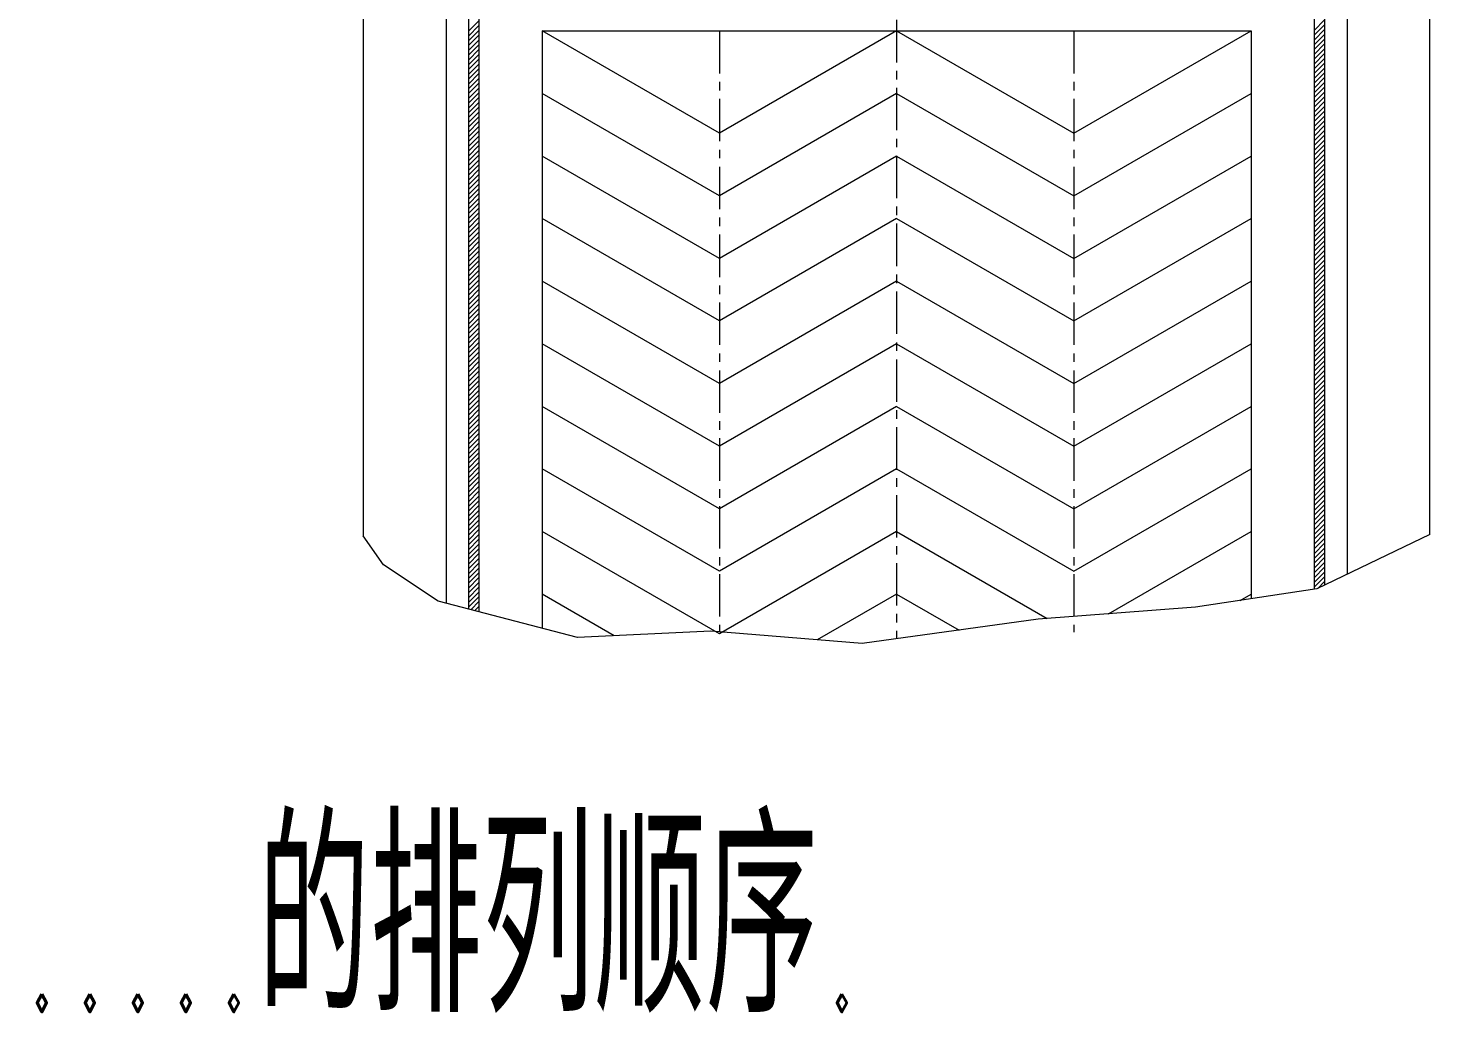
# Model space of a CAD drawing. Header units: millimetres. Extents: x -394 to 6212, y -2458 to 809.
# Drawn here: x 4462.21 to 4503.52, y -2351.91 to -2322.89 of the extents above; entities that cross this region are included whole.
import ezdxf

# ---------------------------------------------------------------- set-up
doc = ezdxf.new("R2010")
doc.units = ezdxf.units.MM
doc.linetypes.add('CENTER', pattern=[2, 1.25, -0.25, 0.25, -0.25])
doc.linetypes.add('CENTER2', pattern=[28.575, 19.05, -3.175, 3.175, -3.175])
doc.layers.get('0').update_dxf_attribs({"lineweight": 18})
doc.layers.add('1', color=1, linetype='Continuous', lineweight=18, true_color=0xff0000)
doc.layers.add('2', color=2, linetype='Continuous', lineweight=18, true_color=0xffff00)
doc.styles.add('STYLE1', font='txt.shx', dxfattribs={"width": 0.67, "bigfont": 'hztxt.shx'})

msp = doc.modelspace()

# ---------------------------------------------------------------- linework, layer by layer
at = {"color": 3, "linetype": 'CENTER'}
for p, q in [((4487.80318, -2306.65626), (4487.80318, -2340.88508)), ((4482.58078, -2322.98073), (4482.58078, -2340.688)), ((4493.02558, -2322.98073), (4493.02558, -2340.688))]:
    msp.add_line(p, q, dxfattribs=at)
at = {"layer": '1', "linetype": 'Continuous'}
for p, q in [((4472.0899, -2306.65626), (4472.0899, -2337.85707)), ((4503.51646, -2337.81282), (4503.51646, -2306.65626)), ((4474.53214, -2310.83295), (4474.53214, -2339.83808)), ((4501.07422, -2310.83295), (4501.07422, -2338.98917)), ((4475.19262, -2314.56543), (4475.19262, -2340.01026)), ((4500.41374, -2314.56543), (4500.41374, -2339.3073)), ((4475.49982, -2321.69186), (4475.49982, -2340.09035)), ((4500.10654, -2322.04494), (4500.10654, -2339.43009)), ((4477.35838, -2322.98073), (4498.24798, -2322.98073)), ((4477.35838, -2322.98073), (4477.35838, -2340.57486)), ((4498.24798, -2322.98073), (4498.24798, -2339.70868)), ((4472.68541, -2338.70498), (4472.0899, -2337.85707)), ((4503.51646, -2337.81282), (4500.18244, -2339.41871)), ((4474.29237, -2339.77557), (4472.68541, -2338.70498)), ((4478.39908, -2340.84616), (4474.29237, -2339.77557)), ((4500.18244, -2339.41871), (4496.6114, -2339.954)), ((4497.92244, -2339.75748), (4498.24798, -2339.56953)), ((4496.6114, -2339.954), (4491.96904, -2340.31087)), ((4491.96904, -2340.31087), (4486.79103, -2341.02459)), ((4482.32722, -2340.66773), (4478.39908, -2340.84616)), ((4486.79103, -2341.02459), (4482.32722, -2340.66773))]:
    msp.add_line(p, q, dxfattribs=at)
at = {"layer": '2', "linetype": 'CENTER2'}
for p, q in [((4475.19262, -2322.98901), (4475.49982, -2322.68181)), ((4475.19262, -2323.13043), (4475.49982, -2322.82323)), ((4500.10654, -2322.96525), (4500.41374, -2322.65805)), ((4500.10654, -2323.10667), (4500.41374, -2322.79947)), ((4475.19262, -2323.27186), (4475.49982, -2322.96466)), ((4475.19262, -2323.41328), (4475.49982, -2323.10608)), ((4475.19262, -2323.5547), (4475.49982, -2323.2475)), ((4500.10654, -2323.24809), (4500.41374, -2322.94089)), ((4500.10654, -2323.38952), (4500.41374, -2323.08232)), ((4500.10654, -2323.53094), (4500.41374, -2323.22374)), ((4475.19262, -2323.69612), (4475.49982, -2323.38892)), ((4475.19262, -2323.83754), (4475.49982, -2323.53034)), ((4500.10654, -2323.67236), (4500.41374, -2323.36516)), ((4500.10654, -2323.81378), (4500.41374, -2323.50658)), ((4500.10654, -2323.9552), (4500.41374, -2323.648)), ((4475.19262, -2323.97896), (4475.49982, -2323.67176)), ((4475.19262, -2324.12038), (4475.49982, -2323.81318)), ((4475.19262, -2324.2618), (4475.49982, -2323.9546)), ((4500.10654, -2324.09662), (4500.41374, -2323.78942)), ((4500.10654, -2324.23804), (4500.41374, -2323.93084)), ((4500.10654, -2324.37946), (4500.41374, -2324.07226)), ((4475.19262, -2324.40323), (4475.49982, -2324.09603)), ((4475.19262, -2324.54465), (4475.49982, -2324.23745)), ((4475.19262, -2324.68607), (4475.49982, -2324.37887)), ((4500.10654, -2324.52089), (4500.41374, -2324.21369)), ((4500.10654, -2324.66231), (4500.41374, -2324.35511)), ((4475.19262, -2324.82749), (4475.49982, -2324.52029)), ((4475.19262, -2324.96891), (4475.49982, -2324.66171)), ((4475.19262, -2325.11033), (4475.49982, -2324.80313)), ((4500.10654, -2324.80373), (4500.41374, -2324.49653)), ((4500.10654, -2324.94515), (4500.41374, -2324.63795)), ((4500.10654, -2325.08657), (4500.41374, -2324.77937)), ((4475.19262, -2325.25175), (4475.49982, -2324.94455)), ((4475.19262, -2325.39318), (4475.49982, -2325.08598)), ((4475.19262, -2325.5346), (4475.49982, -2325.2274)), ((4500.10654, -2325.22799), (4500.41374, -2324.92079)), ((4500.10654, -2325.36941), (4500.41374, -2325.06221)), ((4500.10654, -2325.51084), (4500.41374, -2325.20364)), ((4475.19262, -2325.67602), (4475.49982, -2325.36882)), ((4475.19262, -2325.81744), (4475.49982, -2325.51024)), ((4475.19262, -2325.95886), (4475.49982, -2325.65166)), ((4500.10654, -2325.65226), (4500.41374, -2325.34506)), ((4500.10654, -2325.79368), (4500.41374, -2325.48648)), ((4500.10654, -2325.9351), (4500.41374, -2325.6279)), ((4475.19262, -2326.10028), (4475.49982, -2325.79308)), ((4475.19262, -2326.2417), (4475.49982, -2325.9345)), ((4475.19262, -2326.38313), (4475.49982, -2326.07593)), ((4500.10654, -2326.07652), (4500.41374, -2325.76932)), ((4500.10654, -2326.21794), (4500.41374, -2325.91074)), ((4500.10654, -2326.35936), (4500.41374, -2326.05216)), ((4475.19262, -2326.52455), (4475.49982, -2326.21735)), ((4475.19262, -2326.66597), (4475.49982, -2326.35877)), ((4475.19262, -2326.80739), (4475.49982, -2326.50019)), ((4500.10654, -2326.50079), (4500.41374, -2326.19359)), ((4500.10654, -2326.64221), (4500.41374, -2326.33501)), ((4500.10654, -2326.78363), (4500.41374, -2326.47643)), ((4475.19262, -2326.94881), (4475.49982, -2326.64161)), ((4475.19262, -2327.09023), (4475.49982, -2326.78303)), ((4475.19262, -2327.23165), (4475.49982, -2326.92445)), ((4500.10654, -2326.92505), (4500.41374, -2326.61785)), ((4500.10654, -2327.06647), (4500.41374, -2326.75927)), ((4500.10654, -2327.20789), (4500.41374, -2326.90069)), ((4475.19262, -2327.37307), (4475.49982, -2327.06587)), ((4475.19262, -2327.5145), (4475.49982, -2327.2073)), ((4475.19262, -2327.65592), (4475.49982, -2327.34872)), ((4500.10654, -2327.34931), (4500.41374, -2327.04211)), ((4500.10654, -2327.49073), (4500.41374, -2327.18353)), ((4500.10654, -2327.63216), (4500.41374, -2327.32496)), ((4475.19262, -2327.79734), (4475.49982, -2327.49014)), ((4475.19262, -2327.93876), (4475.49982, -2327.63156)), ((4475.19262, -2328.08018), (4475.49982, -2327.77298)), ((4500.10654, -2327.77358), (4500.41374, -2327.46638)), ((4500.10654, -2327.915), (4500.41374, -2327.6078)), ((4500.10654, -2328.05642), (4500.41374, -2327.74922)), ((4475.19262, -2328.2216), (4475.49982, -2327.9144)), ((4475.19262, -2328.36302), (4475.49982, -2328.05582)), ((4475.19262, -2328.50445), (4475.49982, -2328.19725)), ((4500.10654, -2328.19784), (4500.41374, -2327.89064)), ((4500.10654, -2328.33926), (4500.41374, -2328.03206)), ((4500.10654, -2328.48068), (4500.41374, -2328.17348)), ((4475.19262, -2328.64587), (4475.49982, -2328.33867)), ((4475.19262, -2328.78729), (4475.49982, -2328.48009)), ((4475.19262, -2328.92871), (4475.49982, -2328.62151)), ((4500.10654, -2328.62211), (4500.41374, -2328.31491)), ((4500.10654, -2328.76353), (4500.41374, -2328.45633)), ((4500.10654, -2328.90495), (4500.41374, -2328.59775)), ((4475.19262, -2329.07013), (4475.49982, -2328.76293)), ((4475.19262, -2329.21155), (4475.49982, -2328.90435)), ((4500.10654, -2329.04637), (4500.41374, -2328.73917)), ((4500.10654, -2329.18779), (4500.41374, -2328.88059)), ((4500.10654, -2329.32921), (4500.41374, -2329.02201)), ((4475.19262, -2329.35297), (4475.49982, -2329.04577)), ((4475.19262, -2329.49439), (4475.49982, -2329.18719)), ((4475.19262, -2329.63582), (4475.49982, -2329.32862)), ((4500.10654, -2329.47063), (4500.41374, -2329.16343)), ((4500.10654, -2329.61205), (4500.41374, -2329.30485)), ((4500.10654, -2329.75348), (4500.41374, -2329.44628)), ((4475.19262, -2329.77724), (4475.49982, -2329.47004)), ((4475.19262, -2329.91866), (4475.49982, -2329.61146)), ((4475.19262, -2330.06008), (4475.49982, -2329.75288)), ((4500.10654, -2329.8949), (4500.41374, -2329.5877)), ((4500.10654, -2330.03632), (4500.41374, -2329.72912)), ((4475.19262, -2330.2015), (4475.49982, -2329.8943)), ((4475.19262, -2330.34292), (4475.49982, -2330.03572)), ((4475.19262, -2330.48434), (4475.49982, -2330.17714)), ((4500.10654, -2330.17774), (4500.41374, -2329.87054)), ((4500.10654, -2330.31916), (4500.41374, -2330.01196)), ((4500.10654, -2330.46058), (4500.41374, -2330.15338)), ((4475.19262, -2330.62577), (4475.49982, -2330.31857)), ((4475.19262, -2330.76719), (4475.49982, -2330.45999)), ((4475.19262, -2330.90861), (4475.49982, -2330.60141)), ((4500.10654, -2330.602), (4500.41374, -2330.2948)), ((4500.10654, -2330.74343), (4500.41374, -2330.43623)), ((4500.10654, -2330.88485), (4500.41374, -2330.57765)), ((4475.19262, -2331.05003), (4475.49982, -2330.74283)), ((4475.19262, -2331.19145), (4475.49982, -2330.88425)), ((4475.19262, -2331.33287), (4475.49982, -2331.02567)), ((4500.10654, -2331.02627), (4500.41374, -2330.71907)), ((4500.10654, -2331.16769), (4500.41374, -2330.86049)), ((4500.10654, -2331.30911), (4500.41374, -2331.00191)), ((4475.19262, -2331.47429), (4475.49982, -2331.16709)), ((4475.19262, -2331.61572), (4475.49982, -2331.30852)), ((4475.19262, -2331.75714), (4475.49982, -2331.44994)), ((4500.10654, -2331.45053), (4500.41374, -2331.14333)), ((4500.10654, -2331.59195), (4500.41374, -2331.28475)), ((4500.10654, -2331.73338), (4500.41374, -2331.42618)), ((4475.19262, -2331.89856), (4475.49982, -2331.59136)), ((4475.19262, -2332.03998), (4475.49982, -2331.73278)), ((4475.19262, -2332.1814), (4475.49982, -2331.8742)), ((4500.10654, -2331.8748), (4500.41374, -2331.5676)), ((4500.10654, -2332.01622), (4500.41374, -2331.70902)), ((4500.10654, -2332.15764), (4500.41374, -2331.85044)), ((4475.19262, -2332.32282), (4475.49982, -2332.01562)), ((4475.19262, -2332.46424), (4475.49982, -2332.15704)), ((4475.19262, -2332.60566), (4475.49982, -2332.29846)), ((4500.10654, -2332.29906), (4500.41374, -2331.99186)), ((4500.10654, -2332.44048), (4500.41374, -2332.13328)), ((4500.10654, -2332.5819), (4500.41374, -2332.2747)), ((4475.19262, -2332.74709), (4475.49982, -2332.43989)), ((4475.19262, -2332.88851), (4475.49982, -2332.58131)), ((4475.19262, -2333.02993), (4475.49982, -2332.72273)), ((4500.10654, -2332.72332), (4500.41374, -2332.41612)), ((4500.10654, -2332.86475), (4500.41374, -2332.55755)), ((4500.10654, -2333.00617), (4500.41374, -2332.69897)), ((4475.19262, -2333.17135), (4475.49982, -2332.86415)), ((4475.19262, -2333.31277), (4475.49982, -2333.00557)), ((4475.19262, -2333.45419), (4475.49982, -2333.14699)), ((4500.10654, -2333.14759), (4500.41374, -2332.84039)), ((4500.10654, -2333.28901), (4500.41374, -2332.98181)), ((4500.10654, -2333.43043), (4500.41374, -2333.12323)), ((4475.19262, -2333.59561), (4475.49982, -2333.28841)), ((4475.19262, -2333.73704), (4475.49982, -2333.42984)), ((4475.19262, -2333.87846), (4475.49982, -2333.57126)), ((4500.10654, -2333.57185), (4500.41374, -2333.26465)), ((4500.10654, -2333.71327), (4500.41374, -2333.40607)), ((4500.10654, -2333.8547), (4500.41374, -2333.5475)), ((4475.19262, -2334.01988), (4475.49982, -2333.71268)), ((4475.19262, -2334.1613), (4475.49982, -2333.8541)), ((4475.19262, -2334.30272), (4475.49982, -2333.99552)), ((4500.10654, -2333.99612), (4500.41374, -2333.68892)), ((4500.10654, -2334.13754), (4500.41374, -2333.83034)), ((4500.10654, -2334.27896), (4500.41374, -2333.97176)), ((4475.19262, -2334.44414), (4475.49982, -2334.13694)), ((4475.19262, -2334.58556), (4475.49982, -2334.27836)), ((4500.10654, -2334.42038), (4500.41374, -2334.11318)), ((4500.10654, -2334.5618), (4500.41374, -2334.2546)), ((4500.10654, -2334.70322), (4500.41374, -2334.39602)), ((4475.19262, -2334.72699), (4475.49982, -2334.41979)), ((4475.19262, -2334.86841), (4475.49982, -2334.56121)), ((4475.19262, -2335.00983), (4475.49982, -2334.70263)), ((4500.10654, -2334.84465), (4500.41374, -2334.53745)), ((4500.10654, -2334.98607), (4500.41374, -2334.67887)), ((4500.10654, -2335.12749), (4500.41374, -2334.82029)), ((4475.19262, -2335.15125), (4475.49982, -2334.84405)), ((4475.19262, -2335.29267), (4475.49982, -2334.98547)), ((4475.19262, -2335.43409), (4475.49982, -2335.12689)), ((4500.10654, -2335.26891), (4500.41374, -2334.96171)), ((4500.10654, -2335.41033), (4500.41374, -2335.10313)), ((4475.19262, -2335.57551), (4475.49982, -2335.26831)), ((4475.19262, -2335.71693), (4475.49982, -2335.40973)), ((4475.19262, -2335.85836), (4475.49982, -2335.55116)), ((4500.10654, -2335.55175), (4500.41374, -2335.24455)), ((4500.10654, -2335.69317), (4500.41374, -2335.38597)), ((4500.10654, -2335.83459), (4500.41374, -2335.52739)), ((4475.19262, -2335.99978), (4475.49982, -2335.69258)), ((4475.19262, -2336.1412), (4475.49982, -2335.834)), ((4475.19262, -2336.28262), (4475.49982, -2335.97542)), ((4500.10654, -2335.97602), (4500.41374, -2335.66882)), ((4500.10654, -2336.11744), (4500.41374, -2335.81024)), ((4500.10654, -2336.25886), (4500.41374, -2335.95166)), ((4475.19262, -2336.42404), (4475.49982, -2336.11684)), ((4475.19262, -2336.56546), (4475.49982, -2336.25826)), ((4475.19262, -2336.70688), (4475.49982, -2336.39968)), ((4500.10654, -2336.40028), (4500.41374, -2336.09308)), ((4500.10654, -2336.5417), (4500.41374, -2336.2345)), ((4500.10654, -2336.68312), (4500.41374, -2336.37592)), ((4475.19262, -2336.84831), (4475.49982, -2336.54111)), ((4475.19262, -2336.98973), (4475.49982, -2336.68253)), ((4475.19262, -2337.13115), (4475.49982, -2336.82395)), ((4500.10654, -2336.82454), (4500.41374, -2336.51734)), ((4500.10654, -2336.96597), (4500.41374, -2336.65877)), ((4500.10654, -2337.10739), (4500.41374, -2336.80019)), ((4475.19262, -2337.27257), (4475.49982, -2336.96537)), ((4475.19262, -2337.41399), (4475.49982, -2337.10679)), ((4475.19262, -2337.55541), (4475.49982, -2337.24821)), ((4500.10654, -2337.24881), (4500.41374, -2336.94161)), ((4500.10654, -2337.39023), (4500.41374, -2337.08303)), ((4500.10654, -2337.53165), (4500.41374, -2337.22445)), ((4475.19262, -2337.69683), (4475.49982, -2337.38963)), ((4475.19262, -2337.83825), (4475.49982, -2337.53105)), ((4475.19262, -2337.97968), (4475.49982, -2337.67248)), ((4500.10654, -2337.67307), (4500.41374, -2337.36587)), ((4500.10654, -2337.81449), (4500.41374, -2337.50729)), ((4500.10654, -2337.95592), (4500.41374, -2337.64872)), ((4475.19262, -2338.1211), (4475.49982, -2337.8139)), ((4475.19262, -2338.26252), (4475.49982, -2337.95532)), ((4475.19262, -2338.40394), (4475.49982, -2338.09674)), ((4500.10654, -2338.09734), (4500.41374, -2337.79014)), ((4500.10654, -2338.23876), (4500.41374, -2337.93156)), ((4500.10654, -2338.38018), (4500.41374, -2338.07298)), ((4475.19262, -2338.54536), (4475.49982, -2338.23816)), ((4475.19262, -2338.68678), (4475.49982, -2338.37958)), ((4475.19262, -2338.8282), (4475.49982, -2338.521)), ((4500.10654, -2338.5216), (4500.41374, -2338.2144)), ((4500.10654, -2338.66302), (4500.41374, -2338.35582)), ((4500.10654, -2338.80444), (4500.41374, -2338.49724)), ((4475.19262, -2338.96963), (4475.49982, -2338.66243)), ((4475.19262, -2339.11105), (4475.49982, -2338.80385)), ((4475.19262, -2339.25247), (4475.49982, -2338.94527)), ((4500.10654, -2338.94586), (4500.41374, -2338.63866)), ((4500.10654, -2339.08729), (4500.41374, -2338.78009)), ((4500.10654, -2339.22871), (4500.41374, -2338.92151)), ((4475.19262, -2339.39389), (4475.49982, -2339.08669)), ((4475.19262, -2339.53531), (4475.49982, -2339.22811)), ((4500.10654, -2339.37013), (4500.41374, -2339.06293)), ((4500.21512, -2339.40297), (4500.41374, -2339.20435)), ((4475.19262, -2339.67673), (4475.49982, -2339.36953)), ((4475.19262, -2339.81815), (4475.49982, -2339.51095)), ((4475.19262, -2339.95958), (4475.49982, -2339.65238)), ((4479.4842, -2340.79687), (4477.35838, -2339.56953)), ((4487.80318, -2339.56953), (4485.46636, -2340.91869)), ((4487.80318, -2339.56953), (4489.64263, -2340.63154)), ((4475.26459, -2340.02902), (4475.49982, -2339.7938)), ((4475.37677, -2340.05827), (4475.49982, -2339.93522)), ((4475.48895, -2340.08751), (4475.49982, -2340.07664))]:
    msp.add_line(p, q, dxfattribs=at)
at = {"layer": '2'}
for p, q in [((4482.58078, -2325.99589), (4477.35838, -2322.98073)), ((4487.80318, -2322.98073), (4482.58078, -2325.99589)), ((4487.80318, -2322.98073), (4493.02558, -2325.99589)), ((4493.02558, -2325.99589), (4498.24798, -2322.98073)), ((4482.58078, -2327.83909), (4477.35838, -2324.82393)), ((4487.80318, -2324.82393), (4482.58078, -2327.83909)), ((4487.80318, -2324.82393), (4493.02558, -2327.83909)), ((4493.02558, -2327.83909), (4498.24798, -2324.82393)), ((4482.58078, -2329.68229), (4477.35838, -2326.66713)), ((4487.80318, -2326.66713), (4482.58078, -2329.68229)), ((4487.80318, -2326.66713), (4493.02558, -2329.68229)), ((4493.02558, -2329.68229), (4498.24798, -2326.66713)), ((4482.58078, -2331.52549), (4477.35838, -2328.51033)), ((4487.80318, -2328.51033), (4482.58078, -2331.52549)), ((4487.80318, -2328.51033), (4493.02558, -2331.52549)), ((4493.02558, -2331.52549), (4498.24798, -2328.51033)), ((4482.58078, -2333.36869), (4477.35838, -2330.35353)), ((4487.80318, -2330.35353), (4482.58078, -2333.36869)), ((4487.80318, -2330.35353), (4493.02558, -2333.36869)), ((4493.02558, -2333.36869), (4498.24798, -2330.35353)), ((4482.58078, -2335.21189), (4477.35838, -2332.19673)), ((4487.80318, -2332.19673), (4482.58078, -2335.21189)), ((4487.80318, -2332.19673), (4493.02558, -2335.21189)), ((4493.02558, -2335.21189), (4498.24798, -2332.19673)), ((4482.58078, -2337.05509), (4477.35838, -2334.03993)), ((4487.80318, -2334.03993), (4482.58078, -2337.05509)), ((4487.80318, -2334.03993), (4493.02558, -2337.05509)), ((4493.02558, -2337.05509), (4498.24798, -2334.03993)), ((4482.58078, -2338.89829), (4477.35838, -2335.88313)), ((4487.80318, -2335.88313), (4482.58078, -2338.89829)), ((4487.80318, -2335.88313), (4493.02558, -2338.89829)), ((4493.02558, -2338.89829), (4498.24798, -2335.88313)), ((4482.58078, -2340.74149), (4477.35838, -2337.72633)), ((4487.80318, -2337.72633), (4482.58078, -2340.74149)), ((4487.80318, -2337.72633), (4492.24322, -2340.28979)), ((4494.04827, -2340.15104), (4498.24798, -2337.72633))]:
    msp.add_line(p, q, dxfattribs=at)

# ---------------------------------------------------------------- texts
at = {"layer": '2', "style": 'STYLE1', "width": 0.6}
msp.add_text('C向为移开固定板后装机顺序为1A.2B.3A......的排列顺序.', height=5.5, dxfattribs=at).set_placement((4395.25388, -2351.87797))

doc.saveas('drawing.dxf')
